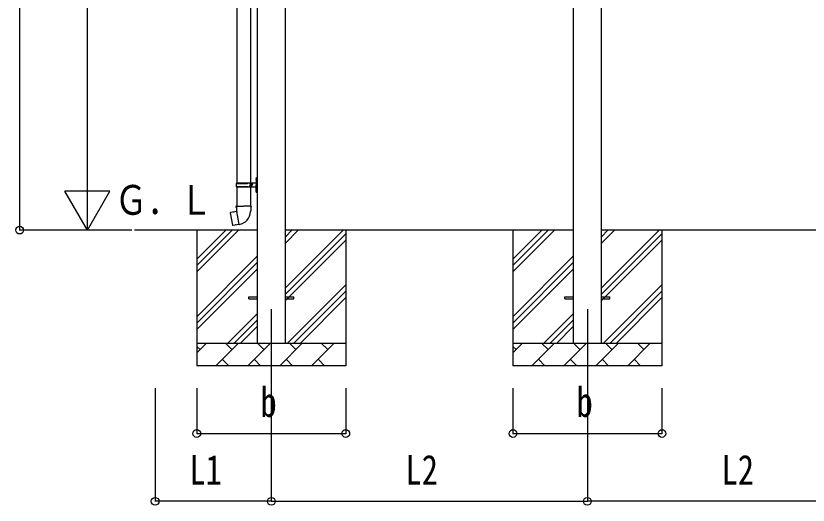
# Model space of a CAD drawing. Units: millimetres, scale not verified. Extents: x -16820 to 16820, y -11880 to 11880.
# Drawn here: x -9563 to -6053, y -6267 to -4102 of the extents above; entities that cross this region are included whole.
import ezdxf
from ezdxf.enums import TextEntityAlignment as Align

# ---------------------------------------------------------------- set-up
doc = ezdxf.new("R2010")
doc.units = ezdxf.units.MM
doc.header["$LTSCALE"] = 50
for name, color, linetype in [('0-4_YKK_12', 2, 'Continuous'), ('0-5_YKK_13', 4, 'Continuous'), ('0-6_YKK_A1', 4, 'Continuous'), ('0-7_YKK_D', 6, 'Continuous')]:
    doc.layers.add(name, color=color, linetype=linetype)
doc.styles.add('ＭＳ ゴシック', font='')
doc.styles.get('ＭＳ ゴシック').set_extended_font_data('MS Gothic')

msp = doc.modelspace()

# ---------------------------------------------------------------- linework, layer by layer
at = {"layer": '0-4_YKK_12'}
for p, q in [((-8430.98, -5400), (-8430.98, -5900)), ((-7030.98, -5400), (-7030.98, -5900))]:
    msp.add_line(p, q, dxfattribs=at)
at = {"layer": '0-5_YKK_13'}
for p, q in [((-8583.48, -3936.49), (-8583.48, -4841)), ((-8523.48, -3936.49), (-8523.48, -4841)), ((-8586.48, -4843), (-8536.15, -4843)), ((-8585.48, -4841), (-8499.48, -4841)), ((-8585.48, -4841), (-8585.48, -4843)), ((-8526.48, -4841), (-8526.48, -4845.5)), ((-8518.48, -4841), (-8518.48, -4850)), ((-8499.78, -4823.85), (-8497.74, -4824.85)), ((-8498.51, -4821.85), (-8497.88, -4821.85)), ((-8498.51, -4821.85), (-8498.51, -4830.15)), ((-8498.51, -4830.15), (-8497.88, -4830.15)), ((-8497.88, -4821.85), (-8497.88, -4830.15)), ((-8497.88, -4821.85), (-8497.48, -4822.25)), ((-8497.88, -4830.15), (-8497.48, -4829.75)), ((-8497.74, -4824.85), (-8497.12, -4826)), ((-8497.48, -4818), (-8494.48, -4816.5)), ((-8497.48, -4818), (-8497.48, -4850)), ((-8497.48, -4822.25), (-8497.48, -4829.75)), ((-8494.48, -4816.5), (-8494.48, -4850)), ((-8494.48, -4816.5), (-8493.48, -4816.5)), ((-8493.48, -4816.5), (-8493.48, -4850)), ((-8586.48, -4857), (-8536.15, -4857)), ((-8585.48, -4859), (-8585.48, -4857)), ((-8585.48, -4859), (-8499.48, -4859)), ((-8583.48, -4859), (-8583.48, -4943.93)), ((-8526.48, -4845.5), (-8524.48, -4845.5)), ((-8526.48, -4859), (-8526.48, -4854.5)), ((-8526.48, -4854.5), (-8524.48, -4854.5)), ((-8524.48, -4845.5), (-8524.48, -4850)), ((-8524.48, -4854.5), (-8524.48, -4850)), ((-8523.48, -4859), (-8523.48, -4943.93)), ((-8518.48, -4845.5), (-8515.48, -4845.5)), ((-8518.48, -4859), (-8518.48, -4850)), ((-8518.48, -4854.5), (-8515.48, -4854.5)), ((-8515.48, -4845.5), (-8515.48, -4850)), ((-8515.48, -4854.5), (-8515.48, -4850)), ((-8499.78, -4871.85), (-8497.74, -4872.85)), ((-8498.51, -4869.85), (-8497.88, -4869.85)), ((-8498.51, -4869.85), (-8498.51, -4878.15)), ((-8498.51, -4878.15), (-8497.88, -4878.15)), ((-8497.88, -4869.85), (-8497.88, -4878.15)), ((-8497.88, -4869.85), (-8497.48, -4870.25)), ((-8497.88, -4878.15), (-8497.48, -4877.75)), ((-8497.74, -4872.85), (-8497.12, -4874)), ((-8497.48, -4882), (-8497.48, -4850)), ((-8497.48, -4870.25), (-8497.48, -4877.75)), ((-8494.48, -4883.5), (-8494.48, -4850)), ((-8493.48, -4883.5), (-8493.48, -4850)), ((-8497.48, -4882), (-8494.48, -4883.5)), ((-8494.48, -4883.5), (-8493.48, -4883.5)), ((-8585.33, -4943.93), (-8587.48, -4944.71)), ((-8587.48, -4944.71), (-8587.48, -4948.33)), ((-8587.48, -4948.33), (-8585.24, -4949.14)), ((-8585.33, -4943.93), (-8553.48, -4943.93)), ((-8585.33, -4943.93), (-8585.24, -4949.14)), ((-8521.63, -4943.93), (-8553.48, -4943.93)), ((-8519.48, -4948.33), (-8521.72, -4949.14)), ((-8521.63, -4943.93), (-8519.48, -4944.71)), ((-8519.48, -4944.71), (-8519.48, -4948.33)), ((-8611.94, -4972.38), (-8612.75, -4973.55)), ((-8612.75, -4973.55), (-8603.13, -5028.11)), ((-8584.07, -4967.13), (-8611.94, -4972.38)), ((-8599.2, -4969.78), (-8599.41, -4970.02)), ((-8585.24, -4949.14), (-8584.98, -4963.93)), ((-8584.98, -4963.93), (-8583.63, -4965.93)), ((-8573.72, -5024.42), (-8583.85, -4966.95)), ((-8583.83, -4966.13), (-8583.83, -4966.83)), ((-8583.63, -4965.93), (-8583.66, -4965.93)), ((-8523.29, -4965.87), (-8523.37, -4968.03)), ((-8521.98, -4963.93), (-8523.29, -4965.87)), ((-8589.1, -5027.02), (-8589.39, -5026.86)), ((-8573.41, -5025.19), (-8573.65, -5024.52)), ((-8530.98, -5345.5), (-8493.48, -5345.5)), ((-8530.98, -5354.5), (-8530.98, -5345.5)), ((-8530.98, -5354.5), (-8493.48, -5354.5)), ((-8368.48, -5345.5), (-8330.98, -5345.5)), ((-8368.48, -5354.5), (-8330.98, -5354.5)), ((-8330.98, -5354.5), (-8330.98, -5345.5)), ((-7130.98, -5345.5), (-7093.48, -5345.5)), ((-7130.98, -5354.5), (-7130.98, -5345.5)), ((-7130.98, -5354.5), (-7093.48, -5354.5)), ((-6968.48, -5345.5), (-6930.98, -5345.5)), ((-6968.48, -5354.5), (-6930.98, -5354.5)), ((-6930.98, -5354.5), (-6930.98, -5345.5))]:
    msp.add_line(p, q, dxfattribs=at)
for points in [[(-8499.78, -4828.15), (-8497.74, -4827.15), (-8497.12, -4826)], [(-8499.78, -4876.15), (-8497.74, -4875.15), (-8497.12, -4874)], [(-8521.63, -4943.93), (-8521.72, -4949.14), (-8521.98, -4963.93)], [(-8596.95, -4969.56), (-8597.23, -4969.4), (-8599.2, -4969.78)], [(-8573.98, -5024.33), (-8601.97, -5028.93), (-8603.13, -5028.11)], [(-8586.92, -5026.46), (-8587.13, -5026.69), (-8589.1, -5027.02)]]:
    msp.add_lwpolyline(points, dxfattribs=at)
for centre, radius, start, end in [((-8537.73, -4850), 49.25, 171.82876, 180.00002), ((-8536.15, -4841), 2, 270, 359.99998), ((-8494.18, -4826), 6, 136.21765, 223.78235), ((-8499.48, -4839), 2, 270, 359.99998), ((-8537.73, -4850), 49.25, 180.00002, 188.17127), ((-8536.15, -4859), 2, 0.00005, 90.00004), ((-8494.18, -4874), 6, 136.21765, 223.78235), ((-8499.48, -4861), 2, 0.00005, 90.00004), ((-8584.13, -4966.83), 0.3, 280.66842, 0), ((-8583.63, -4966.13), 0.2, 100, 180), ((-8583.63, -4965.93), 60.3, 279.96938, 358), ((-8573.94, -5024.63), 0.3, 20, 99.33158), ((-8573.22, -5025.12), 0.2, 200, 279.96938)]:
    msp.add_arc(centre, radius, start, end, dxfattribs=at)
at = {"layer": '0-6_YKK_A1'}
for p, q in [((-7093.48, -2732.5), (-7093.48, -5550)), ((-6968.48, -5550), (-6968.48, -2732.5)), ((-8493.48, -2752.5), (-8493.48, -5550)), ((-8368.48, -5550), (-8368.48, -2752.5)), ((-8493.48, -5050), (-9037.64, -5050)), ((-8760.98, -5050), (-8760.98, -5650)), ((-8760.98, -5235.05), (-8575.93, -5050)), ((-8760.98, -5206.77), (-8604.21, -5050)), ((-8760.98, -5178.48), (-8632.5, -5050)), ((-7093.48, -5050), (-8368.48, -5050)), ((-8368.48, -5305.1), (-8113.38, -5050)), ((-8368.48, -5107.11), (-8311.37, -5050)), ((-8368.48, -5078.82), (-8339.65, -5050)), ((-8100.98, -5050), (-8100.98, -5650)), ((-7360.98, -5050), (-7360.98, -5650)), ((-7360.98, -5235.05), (-7175.93, -5050)), ((-7360.98, -5206.77), (-7204.21, -5050)), ((-7360.98, -5178.48), (-7232.5, -5050)), ((-5693.48, -5050), (-6968.48, -5050)), ((-6968.48, -5305.1), (-6713.38, -5050)), ((-6968.48, -5107.11), (-6911.37, -5050)), ((-6968.48, -5078.82), (-6939.65, -5050)), ((-6700.98, -5050), (-6700.98, -5650)), ((-8368.48, -5333.38), (-8100.98, -5065.88)), ((-6968.48, -5333.38), (-6700.98, -5065.88)), ((-8368.48, -5361.67), (-8100.98, -5094.17)), ((-6968.48, -5361.67), (-6700.98, -5094.17)), ((-8760.98, -5433.04), (-8493.48, -5165.54)), ((-8760.98, -5461.32), (-8493.48, -5193.82)), ((-7360.98, -5433.04), (-7093.48, -5165.54)), ((-7360.98, -5461.32), (-7093.48, -5193.82)), ((-8760.98, -5489.61), (-8493.48, -5222.11)), ((-7360.98, -5489.61), (-7093.48, -5222.11)), ((-8358.82, -5550), (-8100.98, -5292.16)), ((-6958.82, -5550), (-6700.98, -5292.16)), ((-8330.54, -5550), (-8100.98, -5320.44)), ((-6930.54, -5550), (-6700.98, -5320.44)), ((-8302.25, -5550), (-8100.98, -5348.73)), ((-6902.25, -5550), (-6700.98, -5348.73)), ((-8623.38, -5550), (-8493.48, -5420.1)), ((-7223.38, -5550), (-7093.48, -5420.1)), ((-8595.1, -5550), (-8493.48, -5448.38)), ((-7195.1, -5550), (-7093.48, -5448.38)), ((-8566.81, -5550), (-8493.48, -5476.67)), ((-7166.81, -5550), (-7093.48, -5476.67)), ((-8760.98, -5550), (-8100.98, -5550)), ((-8760.98, -5592.89), (-8718.09, -5550)), ((-8746.64, -5578.55), (-8760.98, -5564.21)), ((-8676.66, -5650), (-8576.66, -5550)), ((-8605.22, -5578.55), (-8633.77, -5550)), ((-8535.24, -5650), (-8435.24, -5550)), ((-8463.8, -5578.55), (-8492.35, -5550)), ((-8393.82, -5650), (-8293.82, -5550)), ((-8322.38, -5578.55), (-8350.93, -5550)), ((-8252.4, -5650), (-8152.4, -5550)), ((-8180.95, -5578.55), (-8209.51, -5550)), ((-8104.26, -5550), (-8100.98, -5546.72)), ((-7360.98, -5550), (-6700.98, -5550)), ((-7360.98, -5592.89), (-7318.09, -5550)), ((-7346.64, -5578.55), (-7360.98, -5564.21)), ((-7276.66, -5650), (-7176.66, -5550)), ((-7205.22, -5578.55), (-7233.77, -5550)), ((-7135.24, -5650), (-7035.24, -5550)), ((-7063.8, -5578.55), (-7092.35, -5550)), ((-6993.82, -5650), (-6893.82, -5550)), ((-6922.38, -5578.55), (-6950.93, -5550)), ((-6852.4, -5650), (-6752.4, -5550)), ((-6780.95, -5578.55), (-6809.51, -5550)), ((-6704.26, -5550), (-6700.98, -5546.72)), ((-8100.98, -5650), (-8760.98, -5650)), ((-8648.11, -5621.45), (-8619.56, -5650)), ((-8506.69, -5621.45), (-8478.14, -5650)), ((-8365.27, -5621.45), (-8336.72, -5650)), ((-8223.85, -5621.45), (-8195.29, -5650)), ((-6700.98, -5650), (-7360.98, -5650)), ((-7248.11, -5621.45), (-7219.56, -5650)), ((-7106.69, -5621.45), (-7078.14, -5650)), ((-6965.27, -5621.45), (-6936.72, -5650)), ((-6823.85, -5621.45), (-6795.29, -5650))]:
    msp.add_line(p, q, dxfattribs=at)
at = {"layer": '0-7_YKK_D'}
for p, q in [((-9545.57, -5050), (-9545.57, -2490.99)), ((-9245.57, -4850), (-9245.57, -2950)), ((-9245.57, -5050), (-9245.57, -4703.59)), ((-9245.57, -5050), (-9345.57, -4876.79)), ((-9145.57, -4876.79), (-9345.57, -4876.79)), ((-9245.57, -5050), (-9145.57, -4876.79)), ((-9049.5, -5050), (-9546.57, -5050)), ((-9049.5, -5050), (-9246.57, -5050)), ((-8945.57, -5750), (-8945.57, -6251)), ((-8760.98, -5750), (-8760.98, -5951)), ((-8430.98, -5750), (-8430.98, -6251)), ((-8430.98, -5750), (-8430.98, -6251)), ((-8100.98, -5750), (-8100.98, -5951)), ((-7360.98, -5750), (-7360.98, -5951)), ((-7030.98, -5750), (-7030.98, -6251)), ((-7030.98, -5750), (-7030.98, -6251)), ((-6700.98, -5750), (-6700.98, -5951)), ((-8760.98, -5950), (-8100.98, -5950)), ((-7360.98, -5950), (-6700.98, -5950)), ((-8430.98, -6250), (-8945.57, -6250)), ((-8430.98, -6250), (-7030.98, -6250)), ((-5630.98, -6250), (-7030.98, -6250))]:
    msp.add_line(p, q, dxfattribs=at)
for centre in [(-9545.57, -5050), (-8760.98, -5950), (-8100.98, -5950), (-7360.98, -5950), (-6700.98, -5950), (-8945.57, -6250), (-8430.98, -6250), (-8430.98, -6250), (-7030.98, -6250), (-7030.98, -6250)]:
    msp.add_circle(centre, 17, dxfattribs=at)

# ---------------------------------------------------------------- texts
at = {"layer": '0-6_YKK_A1', "style": 'ＭＳ ゴシック', "width": 0.8}
msp.add_text('Ｇ．Ｌ', height=132, dxfattribs=at).set_placement((-9124.09, -5021.55), align=Align.BOTTOM_LEFT)
at = {"layer": '0-7_YKK_D', "style": 'ＭＳ ゴシック', "width": 0.8}
for s, p in [('b', (-8478.98, -5916)), ('b', (-7078.98, -5916)), ('L1', (-8793.88, -6216)), ('L2', (-7836.58, -6216)), ('L2', (-6436.58, -6216))]:
    msp.add_text(s, height=132, dxfattribs=at).set_placement(p, align=Align.BOTTOM_LEFT)

doc.saveas('drawing.dxf')
